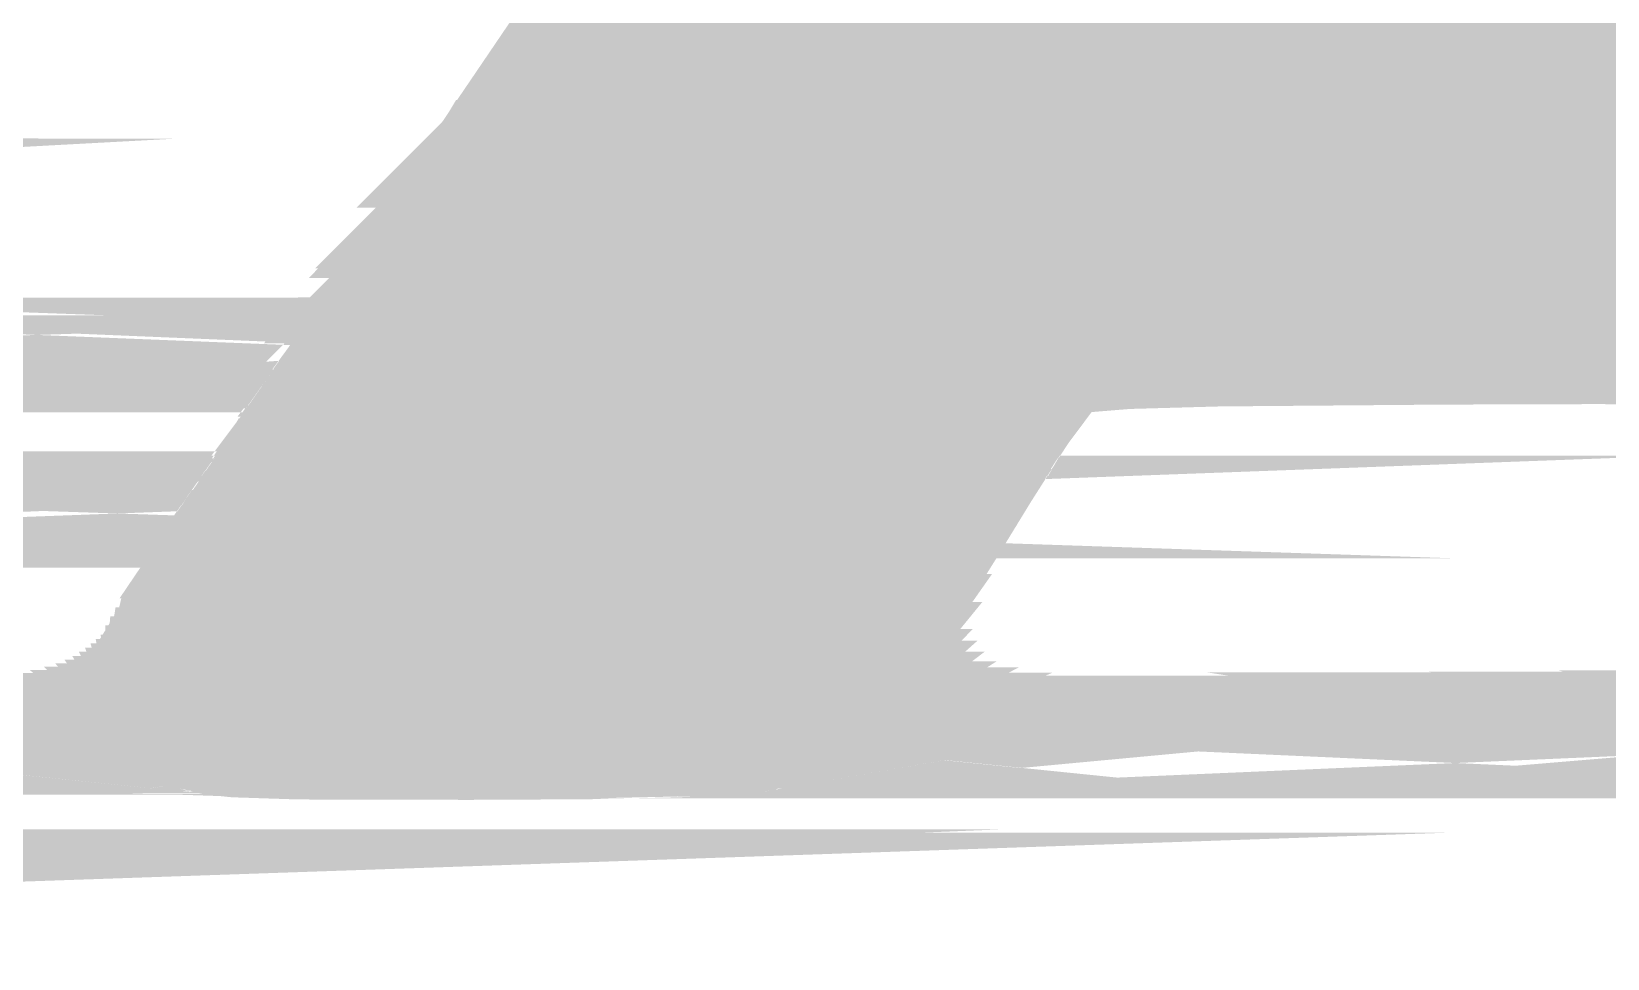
# Model space of a CAD drawing. Extents: x -22 to 239, y -29 to 162.
# Drawn here: x 191.071 to 192.526, y 31.918 to 32.773 of the extents above; entities that cross this region are included whole.
import ezdxf

# ---------------------------------------------------------------- set-up
doc = ezdxf.new("R2010")
doc.units = 0
doc.layers.add('2D_LINE_126', color=255, linetype='CONTINUOUS')

# ---------------------------------------------------------------- blocks, each defined once
blk = doc.blocks.new('SMOOTH_0$1')
at = {"const_width": 0.05}
blk.add_lwpolyline([(-0.025, 0, 1), (0.025, 0, 1)], format="xyb", close=True, dxfattribs=at)
blk = doc.blocks.new('DRAWING_129')
at = {"layer": '2D_LINE_126', "const_width": 0.1}
blk.add_lwpolyline([(-6.4235613333, 1.080844), (-6.667822, 0.721194), (-6.7089206667, 0.6607), (-6.7532053333, 0.5957073333), (-6.7941953333, 0.5357093333), (-6.8239593333, 0.492346), (-6.954032, 0.3004046667), (-6.9793273333, 0.2591846667), (-7.0015366667, 0.215998), (-7.0048193333, 0.208176), (-7.007468, 0.200116), (-7.0094666667, 0.1918706667), (-7.010802, 0.1834926667), (-7.0114653333, 0.1750346667), (-7.0114513333, 0.166518), (-7.0110986667, 0.162366), (-7.01039, 0.158262), (-7.00933, 0.1542346667), (-7.0079273333, 0.1503133333), (-7.0061926667, 0.1465266667), (-7.004138, 0.1429046667), (-7.0017793333, 0.139472), (-6.9991333333, 0.136256), (-6.9962206667, 0.1332793333), (-6.993048, 0.1305533333), (-6.9899893333, 0.1283266667), (-6.9867806667, 0.1263366667), (-6.9834333333, 0.12459), (-6.979966, 0.123096), (-6.9763973333, 0.121864), (-6.9727173333, 0.120892), (-6.956802, 0.1179806667), (-6.9406773333, 0.11634), (-6.881864, 0.114398), (-6.7251806667, 0.1140466667), (-6.6157793333, 0.1145926667), (-6.5333, 0.116356), (-6.4716966667, 0.1190086667), (-6.4636733333, 0.1197566667), (-6.455746, 0.121136), (-6.447956, 0.1231373333), (-6.4380573333, 0.126528), (-6.428456, 0.1306773333), (-6.419206, 0.13556), (-6.41029, 0.1411986667), (-6.398208, 0.1502713333), (-6.3869126667, 0.1602986667), (-6.376422, 0.1712753333), (-6.356234, 0.195968), (-6.3378513333, 0.2221166667), (-6.2810893333, 0.3127753333), (-6.2487426667, 0.3655846667), (-6.2189426667, 0.41241), (-6.1933, 0.4512886667), (-6.1904693333, 0.4551686667), (-6.1873313333, 0.458804), (-6.1839046667, 0.462172), (-6.1818906667, 0.463858), (-6.179756, 0.4653806667), (-6.17751, 0.4667346667), (-6.175166, 0.4679106667), (-6.1727386667, 0.468902), (-6.1702413333, 0.4697026667), (-6.16769, 0.4703086667), (-6.1650946667, 0.470716), (-6.117954, 0.4745673333), (-6.0332046667, 0.4769446667), (-5.8264746667, 0.4786546667), (-5.6820706667, 0.4790993333), (-5.5718146667, 0.4782126667)], dxfattribs=at)
for points in [[(-6.6268733333, 0.7801306667), (-6.5965446667, 0.8247866667), (-4.8161186667, 0.8247866667), (-4.8104373333, 0.7801306667)], [(-6.6569473333, 0.73585), (-6.6268733333, 0.7801306667), (-4.8104373333, 0.7801306667), (-4.805014, 0.73585)], [(-6.6671913333, 0.720766), (-6.6569473333, 0.73585), (-4.805014, 0.73585), (-4.803266, 0.720766)], [(-6.6817566667, 0.6993273333), (-6.6671913333, 0.720766), (-4.803266, 0.720766), (-4.8007813333, 0.6993273333)], [(-6.70829, 0.660272), (-6.6817566667, 0.6993273333), (-4.8007813333, 0.6993273333), (-4.7962973333, 0.660272)], [(-6.7463086667, 0.604476), (-6.7086606667, 0.6597286667), (-4.7962353333, 0.6597286667), (-4.7896526667, 0.604476)], [(-6.7082906667, 0.6602713333), (-6.70829, 0.660272), (-4.7962973333, 0.660272), (-4.7962973333, 0.6602713333)], [(-6.7086586667, 0.659732), (-6.7082906667, 0.6602713333), (-4.7962973333, 0.6602713333), (-4.7962353333, 0.659732)], [(-6.7086606667, 0.6597286667), (-6.7086586667, 0.659732), (-4.7962353333, 0.659732), (-4.7962353333, 0.6597286667)], [(-10.0432046667, 0.624022), (-10.0432066667, 0.6240233333), (-8.8465753333, 0.6240233333), (-8.8466, 0.624022)], [(-10.0432066667, 0.6240233333), (-10.0434006667, 0.624166), (-8.84412, 0.624166), (-8.8465753333, 0.6240233333)], [(-6.787322, 0.5444193333), (-6.7525766667, 0.595278), (-4.7885346667, 0.595278), (-4.7823553333, 0.5444193333)], [(-6.7525766667, 0.595278), (-6.752576, 0.5952786667), (-4.7885346667, 0.5952786667), (-4.7885346667, 0.595278)], [(-6.74631, 0.6044746667), (-6.7463086667, 0.604476), (-4.7896526667, 0.604476), (-4.789652, 0.6044746667)], [(-6.752576, 0.5952786667), (-6.74631, 0.6044746667), (-4.789652, 0.6044746667), (-4.7885346667, 0.5952786667)], [(-9.840774, 0.5608033333), (-9.848298, 0.5610733333), (-9.1075833333, 0.5610733333), (-9.1088533333, 0.5608033333)], [(-9.8341473333, 0.5606446667), (-9.834166, 0.5606453333), (-9.1095966667, 0.5606453333), (-9.1095986667, 0.5606446667)], [(-6.8233313333, 0.4919146667), (-6.7935673333, 0.535278), (-4.7812206667, 0.535278), (-4.775838, 0.4919146667)], [(-6.7935673333, 0.535278), (-6.793566, 0.5352793333), (-4.7812206667, 0.5352793333), (-4.7812206667, 0.535278)], [(-6.793566, 0.5352793333), (-6.7873233333, 0.5444173333), (-4.7823546667, 0.5444173333), (-4.7812206667, 0.5352793333)], [(-6.7873233333, 0.5444173333), (-6.787322, 0.5444193333), (-4.7823553333, 0.5444193333), (-4.7823546667, 0.5444173333)], [(-9.4994186667, 0.520336), (-9.519166, 0.521118), (-9.3719686667, 0.521118), (-9.3797, 0.520336)], [(-9.4523433333, 0.518472), (-9.4994186667, 0.520336), (-9.3797, 0.520336), (-9.409392, 0.518472)], [(-9.4391206667, 0.5179486667), (-9.4523433333, 0.518472), (-9.409392, 0.518472)], [(-6.8314993333, 0.4798613333), (-6.8258013333, 0.48827), (-4.7753853333, 0.48827), (-4.77441, 0.4798613333)], [(-6.8258013333, 0.48827), (-6.8233313333, 0.4919146667), (-4.775838, 0.4919146667), (-4.7753853333, 0.48827)], [(-6.8345706667, 0.4753293333), (-6.83296, 0.477706), (-6.033226, 0.477706), (-6.1179753333, 0.4753293333)], [(-6.8345713333, 0.4753286667), (-6.8345706667, 0.4753293333), (-6.1179753333, 0.4753293333), (-6.117996, 0.4753286667)], [(-5.4834693333, 0.4773253333), (-5.483486, 0.477326), (-4.7741153333, 0.477326), (-4.7741153333, 0.4773253333)], [(-5.4834533333, 0.4773246667), (-5.4834693333, 0.4773253333), (-4.7741153333, 0.4773253333), (-4.7741153333, 0.4773246667)], [(-6.8371826667, 0.4714753333), (-6.834572, 0.4753266667), (-6.118016, 0.4753266667), (-6.1651566667, 0.4714753333)], [(-6.83296, 0.477706), (-6.83296, 0.4777066667), (-6.0332173333, 0.4777066667), (-6.033226, 0.477706)], [(-5.4811346667, 0.4771833333), (-5.4834533333, 0.4773246667), (-4.7741153333, 0.4773246667), (-4.7740993333, 0.4771833333)], [(-6.834572, 0.4753266667), (-6.8345713333, 0.4753286667), (-6.117996, 0.4753286667), (-6.118016, 0.4753266667)], [(-6.83296, 0.4777066667), (-6.8318006667, 0.4794166667), (-5.8264813333, 0.4794166667), (-6.0332106667, 0.4777066667)], [(-6.8318006667, 0.4794166667), (-6.8314993333, 0.4798613333), (-5.6820726667, 0.4798613333), (-5.8264773333, 0.4794166667)], [(-5.481106, 0.4771813333), (-5.4811346667, 0.4771833333), (-4.7740993333, 0.4771833333), (-4.7740986667, 0.4771813333)], [(-6.83296, 0.4777066667), (-6.0332106667, 0.4777066667), (-6.0332173333, 0.4777066667)], [(-5.4810753333, 0.4771773333), (-5.481106, 0.4771813333), (-4.7740986667, 0.4771813333), (-4.7740986667, 0.4771773333)], [(-5.4787506667, 0.476852), (-5.47878, 0.476856), (-4.7740613333, 0.476856), (-4.7740606667, 0.476852)], [(-5.47878, 0.476856), (-5.4810753333, 0.4771773333), (-4.7740986667, 0.4771773333), (-4.7740613333, 0.476856)], [(-5.476458, 0.476346), (-5.4787213333, 0.4768453333), (-4.77406, 0.4768453333), (-4.774002, 0.476346)], [(-5.4787213333, 0.4768453333), (-5.4787506667, 0.476852), (-4.7740606667, 0.476852), (-4.77406, 0.4768453333)], [(-5.4764286667, 0.4763393333), (-5.476458, 0.476346), (-4.774002, 0.476346), (-4.7740013333, 0.4763393333)], [(-5.4741546667, 0.4756466667), (-5.4741833333, 0.4756553333), (-4.773922, 0.4756553333), (-4.7739206667, 0.4756466667)], [(-5.4741833333, 0.4756553333), (-5.4764006667, 0.4763306667), (-4.774, 0.4763306667), (-4.773922, 0.4756553333)], [(-5.4764006667, 0.4763306667), (-5.4764286667, 0.4763393333), (-4.7740013333, 0.4763393333), (-4.774, 0.4763306667)], [(-5.4741266667, 0.475636), (-5.4741546667, 0.4756466667), (-4.7739206667, 0.4756466667), (-4.7739193333, 0.475636)], [(-5.4719413333, 0.4747793333), (-5.4719693333, 0.47479), (-4.7738213333, 0.47479), (-4.77382, 0.4747793333)], [(-5.4719693333, 0.47479), (-5.4741266667, 0.475636), (-4.7739193333, 0.475636), (-4.7738213333, 0.47479)], [(-5.5718086667, 0.4789746667), (-5.6820646667, 0.4798613333), (-4.77441, 0.4798613333), (-4.7743066667, 0.4789746667)], [(-5.46979, 0.4737346667), (-5.469818, 0.473748), (-4.7737006667, 0.473748), (-4.7736986667, 0.4737346667)], [(-5.469818, 0.473748), (-5.4719146667, 0.474766), (-4.7738186667, 0.474766), (-4.7737006667, 0.473748)], [(-5.4719146667, 0.474766), (-5.4719413333, 0.4747793333), (-4.77382, 0.4747793333), (-4.7738186667, 0.474766)], [(-6.837184, 0.4714733333), (-6.8371826667, 0.4714753333), (-6.1651566667, 0.4714753333), (-6.1651846667, 0.4714733333)], [(-6.8478953333, 0.4556666667), (-6.845432, 0.459302), (-6.187908, 0.459302), (-6.191046, 0.4556666667)], [(-6.845432, 0.459302), (-6.845416, 0.4593253333), (-6.1878873333, 0.4593253333), (-6.187908, 0.459302)], [(-6.8454013333, 0.4593473333), (-6.8431186667, 0.4627153333), (-6.1844386667, 0.4627153333), (-6.1878653333, 0.4593473333)], [(-6.8399426667, 0.4674026667), (-6.8399333333, 0.4674153333), (-6.1778513333, 0.4674153333), (-6.1778773333, 0.4674026667)], [(-6.845416, 0.4593253333), (-6.8454013333, 0.4593473333), (-6.1878653333, 0.4593473333), (-6.1878873333, 0.4593253333)], [(-6.8431186667, 0.4627153333), (-6.8431046667, 0.462736), (-6.1844173333, 0.462736), (-6.1844386667, 0.4627153333)], [(-6.8430913333, 0.462756), (-6.8419486667, 0.464442), (-6.1823793333, 0.464442), (-6.184394, 0.462756)], [(-6.8419486667, 0.464442), (-6.8419353333, 0.4644613333), (-6.1823566667, 0.4644613333), (-6.1823793333, 0.464442)], [(-6.8408806667, 0.466018), (-6.84087, 0.4660333333), (-6.1801493333, 0.4660333333), (-6.1801746667, 0.466018)], [(-6.8431046667, 0.462736), (-6.8430913333, 0.462756), (-6.184394, 0.462756), (-6.1844173333, 0.462736)], [(-6.841924, 0.4644786667), (-6.840892, 0.4660013333), (-6.1801986667, 0.4660013333), (-6.1823326667, 0.4644786667)], [(-6.839128, 0.4686046667), (-6.83912, 0.468616), (-6.175454, 0.468616), (-6.1754813333, 0.4686046667)], [(-6.840892, 0.4660013333), (-6.8408806667, 0.466018), (-6.1801746667, 0.466018), (-6.1801986667, 0.4660013333)], [(-6.84087, 0.4660333333), (-6.8399526667, 0.4673873333), (-6.1779033333, 0.4673873333), (-6.1801493333, 0.4660333333)], [(-6.8384486667, 0.4696073333), (-6.8384406667, 0.4696186667), (-6.1729993333, 0.4696186667), (-6.1730266667, 0.4696073333)], [(-6.8419353333, 0.4644613333), (-6.841924, 0.4644786667), (-6.1823326667, 0.4644786667), (-6.1823566667, 0.4644613333)], [(-6.8371873333, 0.4714686667), (-6.837184, 0.4714733333), (-6.1651846667, 0.4714733333), (-6.1652133333, 0.4714686667)], [(-6.8399333333, 0.4674153333), (-6.8391366667, 0.4685913333), (-6.175508, 0.4685913333), (-6.1778513333, 0.4674153333)], [(-6.837886, 0.4704373333), (-6.8378813333, 0.470444), (-6.170418, 0.470444), (-6.170446, 0.4704373333)], [(-6.8384406667, 0.4696186667), (-6.8384346667, 0.4696273333), (-6.1729713333, 0.4696273333), (-6.1729993333, 0.4696186667)], [(-6.8374706667, 0.47105), (-6.837466, 0.4710566667), (-6.1678386667, 0.4710566667), (-6.1678666667, 0.47105)], [(-6.83912, 0.468616), (-6.8384486667, 0.4696073333), (-6.1730266667, 0.4696073333), (-6.175454, 0.468616)], [(-6.837892, 0.4704286667), (-6.837886, 0.4704373333), (-6.170446, 0.4704373333), (-6.1704746667, 0.4704286667)], [(-6.8384346667, 0.4696273333), (-6.837892, 0.4704286667), (-6.1704746667, 0.4704286667), (-6.1729713333, 0.4696273333)], [(-6.8399526667, 0.4673873333), (-6.8399426667, 0.4674026667), (-6.1778773333, 0.4674026667), (-6.1779033333, 0.4673873333)], [(-6.8378813333, 0.470444), (-6.8374706667, 0.47105), (-6.1678666667, 0.47105), (-6.170418, 0.470444)], [(-6.8374633333, 0.4710613333), (-6.8371873333, 0.4714686667), (-6.1652133333, 0.4714686667), (-6.1678086667, 0.4710613333)], [(-6.8391366667, 0.4685913333), (-6.839128, 0.4686046667), (-6.1754813333, 0.4686046667), (-6.175508, 0.4685913333)], [(-6.837466, 0.4710566667), (-6.8374633333, 0.4710613333), (-6.1678086667, 0.4710613333), (-6.1678386667, 0.4710566667)], [(-6.8769246667, 0.4128293333), (-6.850578, 0.451708), (-6.1939366667, 0.451708), (-6.2195793333, 0.4128293333)], [(-6.850568, 0.4517233333), (-6.850558, 0.451738), (-6.193916, 0.451738), (-6.1939266667, 0.4517233333)], [(-6.850558, 0.451738), (-6.8479286667, 0.455618), (-6.1910846667, 0.455618), (-6.193916, 0.451738)], [(-6.8479286667, 0.455618), (-6.8479113333, 0.4556426667), (-6.1910666667, 0.4556426667), (-6.1910846667, 0.455618)], [(-6.850578, 0.451708), (-6.850568, 0.4517233333), (-6.1939266667, 0.4517233333), (-6.1939366667, 0.451708)], [(-6.8479113333, 0.4556426667), (-6.8478953333, 0.4556666667), (-6.191046, 0.4556666667), (-6.1910666667, 0.4556426667)], [(-6.908664, 0.365994), (-6.876932, 0.4128193333), (-6.219586, 0.4128193333), (-6.2493853333, 0.365994)], [(-6.876932, 0.4128193333), (-6.876928, 0.4128246667), (-6.219582, 0.4128246667), (-6.219586, 0.4128193333)], [(-6.876928, 0.4128246667), (-6.8769246667, 0.4128293333), (-6.2195793333, 0.4128293333), (-6.219582, 0.4128246667)], [(-10.981914, 0.3647673333), (-10.981676, 0.367804), (-9.5307486667, 0.367804), (-9.4578106667, 0.3647673333)], [(-6.9444586667, 0.3131733333), (-6.9086713333, 0.3659826667), (-6.249392, 0.3659826667), (-6.2817393333, 0.3131733333)], [(-6.9086686667, 0.3659873333), (-6.908664, 0.365994), (-6.2493853333, 0.365994), (-6.2493893333, 0.3659873333)], [(-6.9086713333, 0.3659826667), (-6.9086686667, 0.3659873333), (-6.2493893333, 0.3659873333), (-6.249392, 0.3659826667)], [(-10.9840933333, 0.336908), (-10.983422, 0.3454826667), (-9.057832, 0.3454826667), (-8.801958, 0.336908)], [(-10.983422, 0.3454833333), (-10.9828146667, 0.353254), (-9.2241313333, 0.353254), (-9.057842, 0.3454833333)], [(-8.310862, 0.331538), (-8.310844, 0.3315386667), (-7.7439473333, 0.3315386667), (-7.7439473333, 0.331538)], [(-8.354586, 0.329042), (-8.35457, 0.3290426667), (-7.7449833333, 0.3290426667), (-7.7449833333, 0.329042)], [(-8.35457, 0.3290426667), (-8.310862, 0.331538), (-7.7439473333, 0.331538), (-7.7449833333, 0.3290426667)], [(-8.2730506667, 0.3354466667), (-8.2730313333, 0.335448), (-7.742324, 0.335448), (-7.7423253333, 0.3354466667)], [(-10.9847766667, 0.328168), (-10.9847766667, 0.3281686667), (-8.402296, 0.3281686667), (-8.402284, 0.328168)], [(-8.402284, 0.328168), (-8.4022733333, 0.3281686667), (-7.745346, 0.3281686667), (-7.745346, 0.328168)], [(-6.9786633333, 0.2588106667), (-6.9533913333, 0.2999913333), (-6.2899926667, 0.2999913333), (-6.315776, 0.2588106667)], [(-6.9533913333, 0.2999913333), (-6.9444586667, 0.3131733333), (-6.2817393333, 0.3131733333), (-6.2899926667, 0.2999913333)], [(-6.9973166667, 0.222538), (-6.9786633333, 0.2588106667), (-6.315776, 0.2588106667), (-6.3384866667, 0.222538)], [(-7.0008453333, 0.215676), (-6.9973166667, 0.222538), (-6.3384866667, 0.222538), (-6.3433106667, 0.215676)], [(-7.0041046667, 0.2079086667), (-7.0008453333, 0.215676), (-6.3433106667, 0.215676), (-6.3487713333, 0.2079086667)], [(-7.0067346667, 0.1999073333), (-7.0041046667, 0.2079086667), (-6.3487713333, 0.2079086667), (-6.3543966667, 0.1999073333)], [(-7.007578, 0.1964293333), (-7.0067346667, 0.1999073333), (-6.3543966667, 0.1999073333), (-6.3568413333, 0.1964293333)], [(-7.0087193333, 0.1917206667), (-7.007578, 0.1964293333), (-6.3568413333, 0.1964293333), (-6.3606906667, 0.1917206667)], [(-7.0100446667, 0.183402), (-7.0087193333, 0.1917206667), (-6.3606906667, 0.1917206667), (-6.3674913333, 0.183402)], [(-7.0107033333, 0.1750053333), (-7.0100446667, 0.183402), (-6.3674913333, 0.183402), (-6.3743566667, 0.1750053333)], [(-7.010698, 0.1717806667), (-7.0107033333, 0.1750053333), (-6.3743566667, 0.1750053333), (-6.3769926667, 0.1717806667)], [(-7.01069, 0.1665506667), (-7.010698, 0.1717806667), (-6.3769926667, 0.1717806667), (-6.3819906667, 0.1665506667)], [(-7.0073146667, 0.150862), (-7.0086013333, 0.15446), (-6.3946373333, 0.15446), (-6.3986906667, 0.150862)], [(-7.0086013333, 0.15446), (-7.0096446667, 0.158424), (-6.390172, 0.158424), (-6.3946373333, 0.15446)], [(-7.0100633333, 0.1608473333), (-7.010342, 0.162464), (-6.3858966667, 0.162464), (-6.3874413333, 0.1608473333)], [(-7.0096446667, 0.158424), (-7.0100633333, 0.1608473333), (-6.3874413333, 0.1608473333), (-6.390172, 0.158424)], [(-7.010342, 0.162464), (-7.01069, 0.1665506667), (-6.3819906667, 0.1665506667), (-6.3858966667, 0.162464)], [(-6.998566, 0.1367653333), (-7.00117, 0.1399313333), (-6.41372, 0.1399313333), (-6.418726, 0.1367653333)], [(-7.0024726667, 0.1418266667), (-7.0034913333, 0.1433086667), (-6.4087493333, 0.1433086667), (-6.4107226667, 0.1418266667)], [(-7.00117, 0.1399313333), (-7.0024726667, 0.1418266667), (-6.4107226667, 0.1418266667), (-6.41372, 0.1399313333)], [(-7.0034913333, 0.1433086667), (-7.0055133333, 0.1468746667), (-6.4040006667, 0.1468746667), (-6.4087493333, 0.1433086667)], [(-7.0055133333, 0.1468746667), (-7.0072213333, 0.1506006667), (-6.3990386667, 0.1506006667), (-6.4040006667, 0.1468746667)], [(-7.0072213333, 0.1506006667), (-7.0073146667, 0.150862), (-6.3986906667, 0.150862), (-6.3990386667, 0.1506006667)], [(-5.305912, 0.1251866667), (-5.34396, 0.1268986667), (-4.817898, 0.1268986667), (-4.8235773333, 0.1251866667)], [(-5.2757693333, 0.1238306667), (-5.305912, 0.1251866667), (-4.8235773333, 0.1251866667), (-4.8296093333, 0.1238306667)], [(-6.9798313333, 0.123868), (-6.9831066667, 0.1252786667), (-6.444056, 0.1252786667), (-6.4481753333, 0.123868)], [(-6.9831066667, 0.1252786667), (-6.9864033333, 0.1269986667), (-6.4390346667, 0.1269986667), (-6.444056, 0.1252786667)], [(-6.9867913333, 0.1272393333), (-6.9895633333, 0.1289586667), (-6.4343533333, 0.1289586667), (-6.438332, 0.1272393333)], [(-6.9864033333, 0.1269986667), (-6.9867913333, 0.1272393333), (-6.438332, 0.1272393333), (-6.4390346667, 0.1269986667)], [(-6.9895633333, 0.1289586667), (-6.9925746667, 0.1311513333), (-6.42928, 0.1311513333), (-6.4343533333, 0.1289586667)], [(-6.9928233333, 0.1313646667), (-6.9956986667, 0.133836), (-6.4241053333, 0.133836), (-6.4287853333, 0.1313646667)], [(-6.9925746667, 0.1311513333), (-6.9928233333, 0.1313646667), (-6.4287853333, 0.1313646667), (-6.42928, 0.1311513333)], [(-6.998032, 0.13622), (-6.998566, 0.1367653333), (-6.418726, 0.1367653333), (-6.4195886667, 0.13622)], [(-6.9956986667, 0.133836), (-6.998032, 0.13622), (-6.4195886667, 0.13622), (-6.4241053333, 0.133836)], [(-5.3515853333, 0.127632), (-5.3628853333, 0.1287186667), (-4.8126133333, 0.1287186667), (-4.815464, 0.127632)], [(-5.34396, 0.1268986667), (-5.3515853333, 0.127632), (-4.815464, 0.127632), (-4.817898, 0.1268986667)], [(-5.3755973333, 0.1306506667), (-5.3816246667, 0.1315666667), (-4.8055786667, 0.1315666667), (-4.807546, 0.1306506667)], [(-5.3628853333, 0.1287186667), (-5.3755973333, 0.1306506667), (-4.807546, 0.1306506667), (-4.8126133333, 0.1287186667)], [(-5.3816246667, 0.1315666667), (-5.3852093333, 0.1323646667), (-4.8038653333, 0.1323646667), (-4.8055786667, 0.1315666667)], [(-5.3852093333, 0.1323646667), (-5.3887066667, 0.133448), (-4.8015393333, 0.133448), (-4.8038653333, 0.1323646667)], [(-6.8877406667, 0.1153546667), (-6.9406253333, 0.1171006667), (-6.5340986667, 0.1171006667), (-6.615788, 0.1153546667)], [(-6.8818506667, 0.11516), (-6.8877406667, 0.1153546667), (-6.615788, 0.1153546667), (-6.654788, 0.11516)], [(-6.9407886667, 0.1171173333), (-6.9566946667, 0.1187353333), (-6.4957513333, 0.1187353333), (-6.533324, 0.1171173333)], [(-6.9566946667, 0.1187353333), (-6.962344, 0.1197686667), (-6.4717486667, 0.1197686667), (-6.4957513333, 0.1187353333)], [(-6.9406253333, 0.1171006667), (-6.9407886667, 0.1171173333), (-6.533324, 0.1171173333), (-6.5340986667, 0.1171006667)], [(-6.962344, 0.1197686667), (-6.9664073333, 0.1205126667), (-6.463774, 0.1205126667), (-6.4717486667, 0.1197686667)], [(-6.9664073333, 0.1205126667), (-6.972552, 0.1216366667), (-6.4573133333, 0.1216366667), (-6.463774, 0.1205126667)], [(-6.9734793333, 0.1218813333), (-6.9761753333, 0.1225933333), (-6.453136, 0.1225933333), (-6.455906, 0.1218813333)], [(-6.972552, 0.1216366667), (-6.9734793333, 0.1218813333), (-6.455906, 0.1218813333), (-6.4573133333, 0.1216366667)], [(-6.9761753333, 0.1225933333), (-6.9796906667, 0.1238073333), (-6.4484106667, 0.1238073333), (-6.453136, 0.1225933333)], [(-6.9796906667, 0.1238073333), (-6.9798313333, 0.123868), (-6.4481753333, 0.123868), (-6.4484106667, 0.1238073333)], [(-6.8816633333, 0.1151593333), (-6.8818506667, 0.11516), (-6.654788, 0.11516), (-6.654872, 0.1151593333)], [(-3.9304246667, 0.1169706667), (-4.1064453333, 0.1187873333), (-3.648662, 0.1187873333), (-3.7067186667, 0.1169706667)], [(-4.1064453333, 0.1187873333), (-4.1065453333, 0.1188873333), (-3.6454666667, 0.1188873333), (-3.648662, 0.1187873333)], [(-4.9797233333, 0.1190193333), (-5.1094506667, 0.1206226667), (-4.8574946667, 0.1206226667), (-4.8767013333, 0.1190193333)], [(-5.1094506667, 0.1206226667), (-5.1841753333, 0.122064), (-4.840234, 0.122064), (-4.8574946667, 0.1206226667)], [(-10.6772753333, -0.019108), (-10.7010753333, -0.0168886667), (-8.75821, -0.0168886667), (-8.8229366667, -0.019108)], [(-10.7010753333, -0.0168886667), (-10.705662, -0.0161953333), (-8.7379826667, -0.0161953333), (-8.75821, -0.0168886667)], [(-10.705662, -0.0161953333), (-10.7257406667, -0.01316), (-8.6642306667, -0.01316), (-8.7379826667, -0.0161953333)], [(-10.4679013333, -0.0307433333), (-10.5032426667, -0.029022), (-9.247922, -0.029022), (-9.2929913333, -0.0307433333)], [(-10.440584, -0.032254), (-10.4678966667, -0.0307433333), (-9.292998, -0.0307433333), (-9.3325546667, -0.032254)]]:
    blk.add_lwpolyline(points, close=True, dxfattribs=at)
at = {"layer": '2D_LINE_126'}
for p in [(-6.6268733333, 0.7801306667), (-6.6268733333, 0.7801306667), (-6.6569473333, 0.73585), (-6.6569473333, 0.73585), (-6.6671913333, 0.720766), (-6.6671913333, 0.720766), (-6.6817566667, 0.6993273333), (-6.6817566667, 0.6993273333), (-6.7086606667, 0.6597286667), (-6.7086606667, 0.6597286667), (-6.7086586667, 0.659732), (-6.7086586667, 0.659732), (-6.7082906667, 0.6602713333), (-6.7082906667, 0.6602713333), (-6.70829, 0.660272), (-6.70829, 0.660272), (-6.7525766667, 0.595278), (-6.7525766667, 0.595278), (-6.752576, 0.5952786667), (-6.752576, 0.5952786667), (-6.74631, 0.6044746667), (-6.74631, 0.6044746667), (-6.7463086667, 0.604476), (-6.7463086667, 0.604476), (-6.7935673333, 0.535278), (-6.7935673333, 0.535278), (-6.793566, 0.5352793333), (-6.793566, 0.5352793333), (-6.7873233333, 0.5444173333), (-6.7873233333, 0.5444173333), (-6.787322, 0.5444193333), (-6.787322, 0.5444193333), (-6.8258013333, 0.48827), (-6.8258013333, 0.48827), (-6.8233313333, 0.4919146667), (-6.8233313333, 0.4919146667), (-6.834572, 0.4753266667), (-6.834572, 0.4753266667), (-6.8345713333, 0.4753286667), (-6.8345713333, 0.4753286667), (-6.8345706667, 0.4753293333), (-6.8345706667, 0.4753293333), (-6.83296, 0.4777066667), (-6.83296, 0.4777066667), (-6.83296, 0.4777066667), (-6.83296, 0.477706), (-6.83296, 0.477706), (-6.8318006667, 0.4794166667), (-6.8318006667, 0.4794166667), (-6.8314993333, 0.4798613333), (-6.8314993333, 0.4798613333), (-6.118016, 0.4753266667), (-6.118016, 0.4753266667), (-6.117996, 0.4753286667), (-6.117996, 0.4753286667), (-6.1179753333, 0.4753293333), (-6.1179753333, 0.4753293333), (-6.033226, 0.477706), (-6.033226, 0.477706), (-6.0332173333, 0.4777066667), (-6.0332173333, 0.4777066667), (-6.0332106667, 0.4777066667), (-6.0332106667, 0.4777066667), (-5.8264813333, 0.4794166667), (-5.8264773333, 0.4794166667), (-5.6820726667, 0.4798613333), (-5.6820646667, 0.4798613333), (-6.845432, 0.459302), (-6.845432, 0.459302), (-6.845416, 0.4593253333), (-6.845416, 0.4593253333), (-6.8454013333, 0.4593473333), (-6.8454013333, 0.4593473333), (-6.8431186667, 0.4627153333), (-6.8431186667, 0.4627153333), (-6.8431046667, 0.462736), (-6.8431046667, 0.462736), (-6.8430913333, 0.462756), (-6.8430913333, 0.462756), (-6.8419486667, 0.464442), (-6.8419486667, 0.464442), (-6.8419353333, 0.4644613333), (-6.8419353333, 0.4644613333), (-6.841924, 0.4644786667), (-6.841924, 0.4644786667), (-6.840892, 0.4660013333), (-6.840892, 0.4660013333), (-6.8408806667, 0.466018), (-6.8408806667, 0.466018), (-6.84087, 0.4660333333), (-6.84087, 0.4660333333), (-6.8399526667, 0.4673873333), (-6.8399526667, 0.4673873333), (-6.8399426667, 0.4674026667), (-6.8399426667, 0.4674026667), (-6.8399333333, 0.4674153333), (-6.8399333333, 0.4674153333), (-6.8391366667, 0.4685913333), (-6.8391366667, 0.4685913333), (-6.839128, 0.4686046667), (-6.839128, 0.4686046667), (-6.83912, 0.468616), (-6.83912, 0.468616), (-6.8384486667, 0.4696073333), (-6.8384486667, 0.4696073333), (-6.8384406667, 0.4696186667), (-6.8384406667, 0.4696186667), (-6.8384346667, 0.4696273333), (-6.8384346667, 0.4696273333), (-6.837892, 0.4704286667), (-6.837892, 0.4704286667), (-6.837886, 0.4704373333), (-6.837886, 0.4704373333), (-6.8378813333, 0.470444), (-6.8378813333, 0.470444), (-6.8374706667, 0.47105), (-6.8374706667, 0.47105), (-6.837466, 0.4710566667), (-6.837466, 0.4710566667), (-6.8374633333, 0.4710613333), (-6.8374633333, 0.4710613333), (-6.8371873333, 0.4714686667), (-6.8371873333, 0.4714686667), (-6.837184, 0.4714733333), (-6.837184, 0.4714733333), (-6.8371826667, 0.4714753333), (-6.8371826667, 0.4714753333), (-6.187908, 0.459302), (-6.187908, 0.459302), (-6.1878873333, 0.4593253333), (-6.1878873333, 0.4593253333), (-6.1878653333, 0.4593473333), (-6.1878653333, 0.4593473333), (-6.1844386667, 0.4627153333), (-6.1844386667, 0.4627153333), (-6.1844173333, 0.462736), (-6.1844173333, 0.462736), (-6.184394, 0.462756), (-6.184394, 0.462756), (-6.1823793333, 0.464442), (-6.1823793333, 0.464442), (-6.1823566667, 0.4644613333), (-6.1823566667, 0.4644613333), (-6.1823326667, 0.4644786667), (-6.1823326667, 0.4644786667), (-6.1801986667, 0.4660013333), (-6.1801986667, 0.4660013333), (-6.1801746667, 0.466018), (-6.1801746667, 0.466018), (-6.1801493333, 0.4660333333), (-6.1801493333, 0.4660333333), (-6.1779033333, 0.4673873333), (-6.1779033333, 0.4673873333), (-6.1778773333, 0.4674026667), (-6.1778773333, 0.4674026667), (-6.1778513333, 0.4674153333), (-6.1778513333, 0.4674153333), (-6.175508, 0.4685913333), (-6.175508, 0.4685913333), (-6.1754813333, 0.4686046667), (-6.1754813333, 0.4686046667), (-6.175454, 0.468616), (-6.175454, 0.468616), (-6.1730266667, 0.4696073333), (-6.1730266667, 0.4696073333), (-6.1729993333, 0.4696186667), (-6.1729993333, 0.4696186667), (-6.1729713333, 0.4696273333), (-6.1729713333, 0.4696273333), (-6.1704746667, 0.4704286667), (-6.1704746667, 0.4704286667), (-6.170446, 0.4704373333), (-6.170446, 0.4704373333), (-6.170418, 0.470444), (-6.170418, 0.470444), (-6.1678666667, 0.47105), (-6.1678666667, 0.47105), (-6.1678386667, 0.4710566667), (-6.1678386667, 0.4710566667), (-6.1678086667, 0.4710613333), (-6.1678086667, 0.4710613333), (-6.1652133333, 0.4714686667), (-6.1652133333, 0.4714686667), (-6.1651846667, 0.4714733333), (-6.1651846667, 0.4714733333), (-6.1651566667, 0.4714753333), (-6.1651566667, 0.4714753333), (-6.850578, 0.451708), (-6.850578, 0.451708), (-6.850568, 0.4517233333), (-6.850568, 0.4517233333), (-6.850558, 0.451738), (-6.850558, 0.451738), (-6.8479286667, 0.455618), (-6.8479286667, 0.455618), (-6.8479113333, 0.4556426667), (-6.8479113333, 0.4556426667), (-6.8478953333, 0.4556666667), (-6.8478953333, 0.4556666667), (-6.1939366667, 0.451708), (-6.1939366667, 0.451708), (-6.1939266667, 0.4517233333), (-6.1939266667, 0.4517233333), (-6.193916, 0.451738), (-6.193916, 0.451738), (-6.1910846667, 0.455618), (-6.1910846667, 0.455618), (-6.1910666667, 0.4556426667), (-6.1910666667, 0.4556426667), (-6.191046, 0.4556666667), (-6.191046, 0.4556666667), (-6.876932, 0.4128193333), (-6.876932, 0.4128193333), (-6.876928, 0.4128246667), (-6.876928, 0.4128246667), (-6.8769246667, 0.4128293333), (-6.8769246667, 0.4128293333), (-6.219586, 0.4128193333), (-6.219586, 0.4128193333), (-6.219582, 0.4128246667), (-6.219582, 0.4128246667), (-6.2195793333, 0.4128293333), (-6.2195793333, 0.4128293333), (-6.9086713333, 0.3659826667), (-6.9086713333, 0.3659826667), (-6.9086686667, 0.3659873333), (-6.9086686667, 0.3659873333), (-6.908664, 0.365994), (-6.908664, 0.365994), (-6.249392, 0.3659826667), (-6.249392, 0.3659826667), (-6.2493893333, 0.3659873333), (-6.2493893333, 0.3659873333), (-6.2493853333, 0.365994), (-6.2493853333, 0.365994), (-6.9533913333, 0.2999913333), (-6.9533913333, 0.2999913333), (-6.9444586667, 0.3131733333), (-6.9444586667, 0.3131733333), (-6.2899926667, 0.2999913333), (-6.2899926667, 0.2999913333), (-6.2817393333, 0.3131733333), (-6.2817393333, 0.3131733333), (-6.9786633333, 0.2588106667), (-6.9786633333, 0.2588106667), (-6.315776, 0.2588106667), (-6.315776, 0.2588106667), (-7.0008453333, 0.215676), (-7.0008453333, 0.215676), (-6.9973166667, 0.222538), (-6.9973166667, 0.222538), (-6.3433106667, 0.215676), (-6.3433106667, 0.215676), (-6.3384866667, 0.222538), (-6.3384866667, 0.222538), (-7.0067346667, 0.1999073333), (-7.0067346667, 0.1999073333), (-7.0041046667, 0.2079086667), (-7.0041046667, 0.2079086667), (-6.3543966667, 0.1999073333), (-6.3543966667, 0.1999073333), (-6.3487713333, 0.2079086667), (-6.3487713333, 0.2079086667), (-7.0100446667, 0.183402), (-7.0100446667, 0.183402), (-7.0087193333, 0.1917206667), (-7.0087193333, 0.1917206667), (-7.007578, 0.1964293333), (-7.007578, 0.1964293333), (-6.3674913333, 0.183402), (-6.3674913333, 0.183402), (-6.3606906667, 0.1917206667), (-6.3606906667, 0.1917206667), (-6.3568413333, 0.1964293333), (-6.3568413333, 0.1964293333), (-7.0107033333, 0.1750053333), (-7.0107033333, 0.1750053333), (-7.010698, 0.1717806667), (-7.010698, 0.1717806667), (-6.3769926667, 0.1717806667), (-6.3769926667, 0.1717806667), (-6.3743566667, 0.1750053333), (-6.3743566667, 0.1750053333), (-7.01069, 0.1665506667), (-7.01069, 0.1665506667), (-7.010342, 0.162464), (-7.010342, 0.162464), (-7.0100633333, 0.1608473333), (-7.0100633333, 0.1608473333), (-7.0096446667, 0.158424), (-7.0096446667, 0.158424), (-7.0086013333, 0.15446), (-7.0086013333, 0.15446), (-6.3946373333, 0.15446), (-6.3946373333, 0.15446), (-6.390172, 0.158424), (-6.390172, 0.158424), (-6.3874413333, 0.1608473333), (-6.3874413333, 0.1608473333), (-6.3858966667, 0.162464), (-6.3858966667, 0.162464), (-6.3819906667, 0.1665506667), (-6.3819906667, 0.1665506667), (-7.0073146667, 0.150862), (-7.0073146667, 0.150862), (-7.0072213333, 0.1506006667), (-7.0072213333, 0.1506006667), (-7.0055133333, 0.1468746667), (-7.0055133333, 0.1468746667), (-7.0034913333, 0.1433086667), (-7.0034913333, 0.1433086667), (-7.0024726667, 0.1418266667), (-7.0024726667, 0.1418266667), (-7.00117, 0.1399313333), (-7.00117, 0.1399313333), (-6.41372, 0.1399313333), (-6.41372, 0.1399313333), (-6.4107226667, 0.1418266667), (-6.4107226667, 0.1418266667), (-6.4087493333, 0.1433086667), (-6.4087493333, 0.1433086667), (-6.4040006667, 0.1468746667), (-6.4040006667, 0.1468746667), (-6.3990386667, 0.1506006667), (-6.3990386667, 0.1506006667), (-6.3986906667, 0.150862), (-6.3986906667, 0.150862), (-6.998566, 0.1367653333), (-6.998566, 0.1367653333), (-6.998032, 0.13622), (-6.998032, 0.13622), (-6.9956986667, 0.133836), (-6.9956986667, 0.133836), (-6.9928233333, 0.1313646667), (-6.9928233333, 0.1313646667), (-6.9925746667, 0.1311513333), (-6.9925746667, 0.1311513333), (-6.9895633333, 0.1289586667), (-6.9895633333, 0.1289586667), (-6.9867913333, 0.1272393333), (-6.9867913333, 0.1272393333), (-6.9864033333, 0.1269986667), (-6.9864033333, 0.1269986667), (-6.9831066667, 0.1252786667), (-6.9831066667, 0.1252786667), (-6.444056, 0.1252786667), (-6.444056, 0.1252786667), (-6.4390346667, 0.1269986667), (-6.4390346667, 0.1269986667), (-6.438332, 0.1272393333), (-6.438332, 0.1272393333), (-6.4343533333, 0.1289586667), (-6.4343533333, 0.1289586667), (-6.42928, 0.1311513333), (-6.42928, 0.1311513333), (-6.4287853333, 0.1313646667), (-6.4287853333, 0.1313646667), (-6.4241053333, 0.133836), (-6.4241053333, 0.133836), (-6.4195886667, 0.13622), (-6.4195886667, 0.13622), (-6.418726, 0.1367653333), (-6.418726, 0.1367653333), (-6.9798313333, 0.123868), (-6.9798313333, 0.123868), (-6.9796906667, 0.1238073333), (-6.9796906667, 0.1238073333), (-6.9761753333, 0.1225933333), (-6.9761753333, 0.1225933333), (-6.9734793333, 0.1218813333), (-6.9734793333, 0.1218813333), (-6.972552, 0.1216366667), (-6.972552, 0.1216366667), (-6.9664073333, 0.1205126667), (-6.9664073333, 0.1205126667), (-6.962344, 0.1197686667), (-6.962344, 0.1197686667), (-6.9566946667, 0.1187353333), (-6.9566946667, 0.1187353333), (-6.9407886667, 0.1171173333), (-6.9407886667, 0.1171173333), (-6.9406253333, 0.1171006667), (-6.9406253333, 0.1171006667), (-6.8877406667, 0.1153546667), (-6.8877406667, 0.1153546667), (-6.8818506667, 0.11516), (-6.8818506667, 0.11516), (-6.8816633333, 0.1151593333), (-6.654872, 0.1151593333), (-6.654788, 0.11516), (-6.654788, 0.11516), (-6.615788, 0.1153546667), (-6.615788, 0.1153546667), (-6.5340986667, 0.1171006667), (-6.5340986667, 0.1171006667), (-6.533324, 0.1171173333), (-6.533324, 0.1171173333), (-6.4957513333, 0.1187353333), (-6.4957513333, 0.1187353333), (-6.4717486667, 0.1197686667), (-6.4717486667, 0.1197686667), (-6.463774, 0.1205126667), (-6.463774, 0.1205126667), (-6.4573133333, 0.1216366667), (-6.4573133333, 0.1216366667), (-6.455906, 0.1218813333), (-6.455906, 0.1218813333), (-6.453136, 0.1225933333), (-6.453136, 0.1225933333), (-6.4484106667, 0.1238073333), (-6.4484106667, 0.1238073333), (-6.4481753333, 0.123868), (-6.4481753333, 0.123868)]:
    blk.add_blockref('SMOOTH_0$1', p, dxfattribs=at)

msp = doc.modelspace()

# ---------------------------------------------------------------- block references
msp.add_blockref('DRAWING_129', (198.2, 32))

doc.saveas('drawing.dxf')
